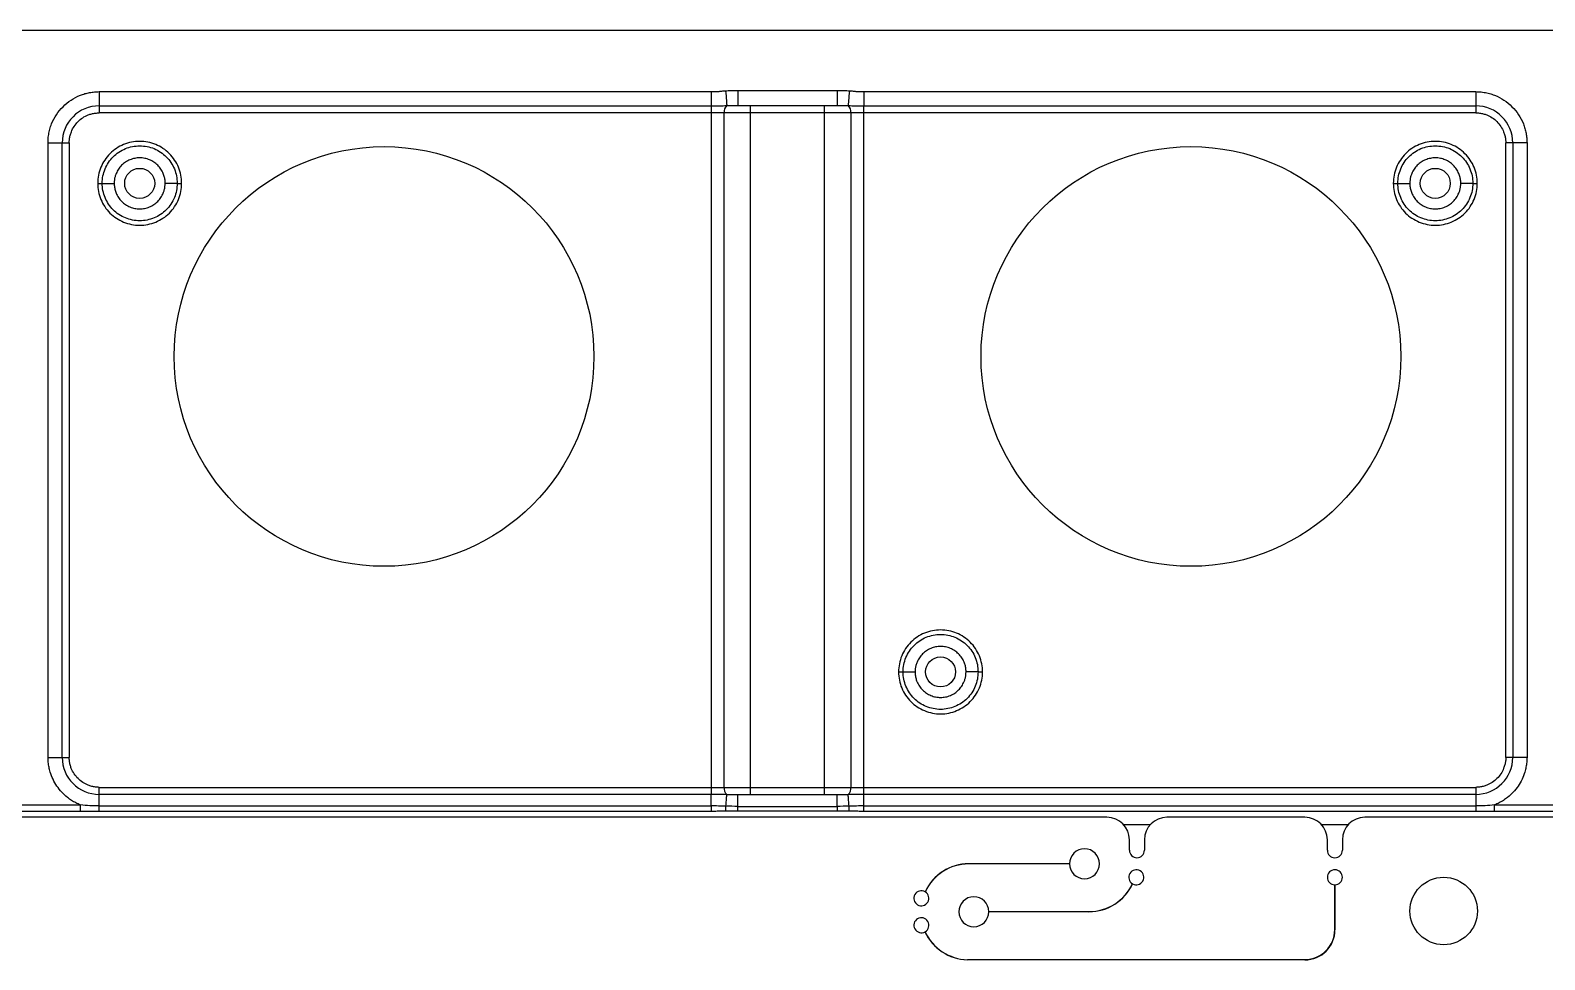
# Model space of a CAD drawing. Header units: millimetres. Extents: x -1 to 1576, y 30 to 633.
# Drawn here: x 1145.7 to 1246.7, y 571.3 to 633.3 of the extents above; entities that cross this region are included whole.
import ezdxf

# ---------------------------------------------------------------- set-up
doc = ezdxf.new("R2010")
doc.units = ezdxf.units.MM

msp = doc.modelspace()

# ---------------------------------------------------------------- linework, layer by layer
at = {"color": 7, "linetype": 'Continuous', "lineweight": 25}
for p, q in [((36.91, 633.28), (1518.3, 633.28)), ((1150.27, 629.19), (1191.08, 629.19)), ((1150.27, 629.19), (1150.27, 627.77)), ((1192.87, 629.27), (1199.49, 629.27)), ((1201.28, 629.19), (1242.09, 629.19)), ((1242.09, 629.19), (1242.09, 627.77)), ((1150.27, 628.24), (1191.08, 628.24)), ((1242.09, 627.77), (1150.27, 627.77)), ((1191.08, 628.24), (1191.08, 582.3)), ((1191.96, 582.77), (1191.96, 627.77)), ((1192.82, 628.27), (1192.87, 628.28)), ((1192.87, 628.27), (1199.49, 628.27)), ((1193.7, 628.27), (1193.7, 582.27)), ((1198.66, 582.27), (1198.66, 628.27)), ((1200.41, 627.77), (1200.41, 582.77)), ((1201.28, 628.24), (1242.09, 628.24)), ((1201.28, 582.3), (1201.28, 628.24)), ((1146.86, 584.77), (1146.86, 625.77)), ((1146.86, 625.77), (1148.27, 625.77)), ((1147.8, 584.77), (1147.8, 625.77)), ((1148.27, 625.77), (1148.27, 584.77)), ((1245.51, 625.77), (1244.09, 625.77)), ((1244.09, 584.77), (1244.09, 625.77)), ((1244.56, 625.77), (1244.56, 584.77)), ((1245.51, 625.77), (1245.51, 584.77)), ((1146.86, 584.77), (1148.27, 584.77)), ((1245.51, 584.77), (1244.09, 584.77)), ((1150.27, 581.53), (1150.27, 582.77)), ((1150.27, 582.77), (1242.09, 582.77)), ((1191.08, 582.3), (1150.27, 582.3)), ((1192.87, 582.27), (1192.82, 582.27)), ((1199.49, 582.27), (1192.87, 582.27)), ((1199.54, 582.27), (1199.49, 582.27)), ((1242.09, 582.3), (1201.28, 582.3)), ((1242.09, 582.77), (1242.09, 581.53)), ((1135.71, 581.6), (1149.01, 581.6)), ((1149.01, 581.16), (1135.71, 581.16)), ((1150.27, 581.53), (1191.08, 581.53)), ((1191.08, 581.16), (1150.27, 581.16)), ((1192.87, 581.5), (1199.49, 581.5)), ((1199.49, 581.17), (1192.87, 581.17)), ((1201.28, 581.53), (1242.09, 581.53)), ((1242.09, 581.16), (1201.28, 581.16)), ((1243.35, 581.6), (1256.65, 581.6)), ((1256.65, 581.16), (1243.35, 581.16)), ((1217.49, 580.77), (1127.05, 580.77)), ((1220.37, 580.27), (1218.61, 580.27)), ((1230.69, 580.77), (1221.49, 580.77)), ((1233.57, 580.27), (1231.81, 580.27)), ((1325.13, 580.77), (1234.69, 580.77)), ((1218.99, 578.57), (1218.99, 579.27)), ((1219.99, 579.27), (1219.99, 578.57)), ((1232.19, 578.57), (1232.19, 579.27)), ((1233.19, 579.27), (1233.19, 578.57)), ((1208.27, 577.68), (1214.99, 577.68)), ((1214.99, 577.67), (1208.27, 577.67)), ((1232.69, 573.27), (1232.69, 576.27)), ((1232.7, 576.27), (1232.7, 573.27)), ((1209.61, 574.48), (1216.29, 574.48)), ((1216.29, 574.47), (1209.61, 574.47)), ((1208.18, 571.28), (1230.69, 571.28)), ((1230.69, 571.27), (1208.18, 571.27))]:
    msp.add_line(p, q, dxfattribs=at)
for centre, radius in [((1169.27, 611.52), 14), ((1223.09, 611.52), 14), ((1239.95, 574.52), 2.25)]:
    msp.add_circle(centre, radius, dxfattribs=at)
at = {"color": 130}
for centre in [(1152.97, 623.07), (1239.39, 623.07), (1206.39, 590.47)]:
    msp.add_circle(centre, 1, dxfattribs=at)
at = {"color": 7, "linetype": 'Continuous', "lineweight": 25}
for centre, radius, start, end in [((1150.27, 625.77), 2.47, 90, 180), ((1192.51, 627.85), 0.562, 132.435, 187.8232), ((1199.85, 627.85), 0.562, 352.1767, 47.5651), ((1242.09, 625.77), 2.47, 0, 90), ((1150.27, 584.77), 2.47, 180, 270), ((1242.09, 584.77), 2.47, 270, 360), ((1192.51, 582.7), 0.562, 172.1767, 227.5651), ((1199.85, 582.7), 0.562, 312.435, 7.8232), ((1217.49, 579.27), 1.5, 0, 90), ((1221.49, 579.27), 1.5, 90, 180), ((1230.69, 579.27), 1.5, 0, 90), ((1234.69, 579.27), 1.5, 90, 180), ((1215.99, 577.67), 1, 180.2864, 179.714), ((1219.49, 578.57), 0.5, 180, 0), ((1232.69, 578.57), 0.5, 180, 0), ((1208.27, 574.47), 3.2, 90.0002, 155.3911), ((1208.27, 574.47), 3.19, 90.0002, 155.4086), ((1219.45, 576.77), 0.5, 240.4, 239.2487), ((1232.69, 576.77), 0.5, 270.573, 269.427), ((1205.11, 575.37), 0.5, 60.4208, 59.27), ((1216.29, 577.67), 3.19, 270.0002, 335.4017), ((1216.29, 577.67), 3.2, 270.0002, 335.3842), ((1208.61, 574.47), 1, 0.2867, 359.7138), ((1205.11, 573.57), 0.5, 300.7523, 299.6009), ((1208.27, 574.47), 3.21, 204.6144, 268.4153), ((1208.27, 574.47), 3.2, 204.597, 268.4128), ((1230.69, 573.27), 2.01, 270, 0), ((1230.69, 573.27), 1.99, 270, 0)]:
    msp.add_arc(centre, radius, start, end, dxfattribs=at)
for points, knots in [([(1146.86, 625.77), (1146.86, 625.83), (1146.86, 625.96), (1146.87, 626.14), (1146.9, 626.32), (1146.93, 626.5), (1146.98, 626.68), (1147.03, 626.86), (1147.15, 627.19), (1147.4, 627.66), (1147.84, 628.2), (1148.38, 628.65), (1148.89, 628.91), (1149.32, 629.06), (1149.63, 629.13), (1149.95, 629.18), (1150.16, 629.18), (1150.27, 629.19)], [0, 0, 0, 0, 0.034552, 0.068858, 0.103016, 0.137128, 0.171294, 0.205615, 0.240191, 0.37006, 0.500029, 0.629897, 0.759866, 0.820152, 0.879909, 0.939678, 1, 1, 1, 1]), ([(1191.08, 629.19), (1191.16, 629.19), (1191.32, 629.19), (1191.55, 629.2), (1191.8, 629.23), (1191.97, 629.24), (1192.05, 629.25)], [0, 0, 0, 0, 0.2323707, 0.4852888, 0.7374116, 1, 1, 1, 1]), ([(1191.08, 629.19), (1191.08, 628.98), (1191.08, 628.78), (1191.08, 628.44), (1191.08, 628.31), (1191.08, 628.24)], [0, 0, 0, 0, 0.5, 0.5, 1, 1, 1, 1]), ([(1192.05, 629.25), (1192.11, 629.25), (1192.23, 629.26), (1192.42, 629.27), (1192.64, 629.27), (1192.79, 629.27), (1192.87, 629.27)], [0, 0, 0, 0, 0.207871, 0.443757, 0.707773, 1, 1, 1, 1]), ([(1192.05, 629.25), (1192.07, 629.01), (1192.09, 628.78), (1192.12, 628.43), (1192.13, 628.3), (1192.13, 628.26)], [0, 0, 0, 0, 0.5, 0.5, 1, 1, 1, 1]), ([(1192.87, 629.27), (1192.87, 629.01), (1192.87, 628.75), (1192.87, 628.38), (1192.87, 628.27), (1192.87, 628.27)], [0, 0, 0, 0, 0.5, 0.5, 1, 1, 1, 1]), ([(1199.49, 629.27), (1199.64, 629.27), (1199.92, 629.27), (1200.19, 629.25), (1200.31, 629.25)], [0, 0, 0, 0, 0.5562128, 1, 1, 1, 1]), ([(1199.49, 629.27), (1199.49, 629.14), (1199.49, 629.01), (1199.49, 628.77), (1199.49, 628.66), (1199.49, 628.47), (1199.49, 628.4), (1199.49, 628.3), (1199.49, 628.27), (1199.49, 628.27)], [0, 0, 0, 0, 0.25, 0.25, 0.5, 0.5, 0.75, 0.75, 1, 1, 1, 1]), ([(1200.31, 629.25), (1200.29, 629.01), (1200.27, 628.78), (1200.24, 628.43), (1200.23, 628.3), (1200.23, 628.26)], [0, 0, 0, 0, 0.5, 0.5, 1, 1, 1, 1]), ([(1200.31, 629.25), (1200.39, 629.24), (1200.56, 629.23), (1200.81, 629.2), (1201.05, 629.19), (1201.2, 629.19), (1201.28, 629.19)], [0, 0, 0, 0, 0.2627497, 0.5148513, 0.7674746, 1, 1, 1, 1]), ([(1201.28, 629.19), (1201.28, 628.98), (1201.28, 628.78), (1201.28, 628.44), (1201.28, 628.31), (1201.28, 628.24)], [0, 0, 0, 0, 0.5, 0.5, 1, 1, 1, 1]), ([(1242.09, 629.19), (1242.15, 629.19), (1242.28, 629.18), (1242.46, 629.17), (1242.64, 629.14), (1242.82, 629.11), (1243, 629.07), (1243.17, 629.01), (1243.51, 628.89), (1243.98, 628.65), (1244.52, 628.2), (1244.97, 627.66), (1245.23, 627.15), (1245.38, 626.73), (1245.45, 626.41), (1245.5, 626.1), (1245.5, 625.88), (1245.51, 625.77)], [0, 0, 0, 0, 0.0345523, 0.0688579, 0.1030161, 0.1371278, 0.171294, 0.2056155, 0.2401915, 0.3700601, 0.5000288, 0.6298975, 0.7598662, 0.8201516, 0.8799088, 0.9396782, 1, 1, 1, 1]), ([(1148.27, 625.77), (1148.27, 625.82), (1148.27, 625.9), (1148.29, 626.02), (1148.3, 626.15), (1148.33, 626.27), (1148.37, 626.39), (1148.44, 626.6), (1148.59, 626.88), (1148.85, 627.2), (1149.16, 627.46), (1149.48, 627.62), (1149.77, 627.72), (1150.02, 627.76), (1150.19, 627.77), (1150.27, 627.77)], [0, 0, 0, 0, 0.040276, 0.080243, 0.120058, 0.159883, 0.199877, 0.240199, 0.370043, 0.500057, 0.629901, 0.759916, 0.840121, 0.919721, 1, 1, 1, 1]), ([(1242.09, 627.77), (1242.13, 627.77), (1242.22, 627.77), (1242.34, 627.76), (1242.47, 627.74), (1242.59, 627.71), (1242.71, 627.68), (1242.92, 627.6), (1243.2, 627.46), (1243.51, 627.2), (1243.77, 626.88), (1243.94, 626.56), (1244.03, 626.27), (1244.08, 626.02), (1244.09, 625.86), (1244.09, 625.77)], [0, 0, 0, 0, 0.0402761, 0.0802426, 0.1200582, 0.159883, 0.1998773, 0.2401994, 0.3700431, 0.5000574, 0.6299012, 0.7599156, 0.8401208, 0.919721, 1, 1, 1, 1]), ([(1155.77, 623.07), (1155.77, 623.44), (1155.7, 623.81), (1155.42, 624.48), (1155.21, 624.79), (1154.69, 625.31), (1154.38, 625.52), (1153.7, 625.8), (1153.34, 625.87), (1152.6, 625.87), (1152.24, 625.8), (1151.56, 625.52), (1151.25, 625.31), (1150.73, 624.79), (1150.52, 624.48), (1150.24, 623.81), (1150.17, 623.44), (1150.17, 623.07)], [0, 0, 0, 0, 0.125, 0.125, 0.25, 0.25, 0.375, 0.375, 0.5, 0.5, 0.625, 0.625, 0.75, 0.75, 0.875, 0.875, 1, 1, 1, 1]), ([(1150.47, 623.07), (1150.47, 623.4), (1150.54, 623.73), (1150.79, 624.33), (1150.97, 624.61), (1151.43, 625.07), (1151.71, 625.26), (1152.32, 625.51), (1152.64, 625.57), (1153.3, 625.57), (1153.63, 625.51), (1154.23, 625.26), (1154.51, 625.07), (1154.97, 624.61), (1155.16, 624.33), (1155.41, 623.73), (1155.47, 623.4), (1155.47, 623.07)], [0, 0, 0, 0, 0.125, 0.125, 0.25, 0.25, 0.375, 0.375, 0.5, 0.5, 0.625, 0.625, 0.75, 0.75, 0.875, 0.875, 1, 1, 1, 1]), ([(1242.19, 623.07), (1242.19, 623.44), (1242.12, 623.81), (1241.84, 624.48), (1241.63, 624.79), (1241.11, 625.31), (1240.8, 625.52), (1240.12, 625.8), (1239.76, 625.87), (1239.02, 625.87), (1238.66, 625.8), (1237.98, 625.52), (1237.67, 625.31), (1237.15, 624.79), (1236.94, 624.48), (1236.66, 623.81), (1236.59, 623.44), (1236.59, 623.07)], [0, 0, 0, 0, 0.125, 0.125, 0.25, 0.25, 0.375, 0.375, 0.5, 0.5, 0.625, 0.625, 0.75, 0.75, 0.875, 0.875, 1, 1, 1, 1]), ([(1236.89, 623.07), (1236.89, 623.4), (1236.96, 623.73), (1237.21, 624.33), (1237.39, 624.61), (1237.85, 625.07), (1238.13, 625.26), (1238.74, 625.51), (1239.06, 625.57), (1239.72, 625.57), (1240.05, 625.51), (1240.65, 625.26), (1240.93, 625.07), (1241.39, 624.61), (1241.58, 624.33), (1241.83, 623.73), (1241.89, 623.4), (1241.89, 623.07)], [0, 0, 0, 0, 0.125, 0.125, 0.25, 0.25, 0.375, 0.375, 0.5, 0.5, 0.625, 0.625, 0.75, 0.75, 0.875, 0.875, 1, 1, 1, 1]), ([(1154.67, 623.07), (1154.67, 623.12), (1154.67, 623.21), (1154.65, 623.34), (1154.63, 623.47), (1154.59, 623.6), (1154.52, 623.79), (1154.39, 624.02), (1154.18, 624.28), (1153.92, 624.5), (1153.63, 624.65), (1153.31, 624.75), (1152.97, 624.78), (1152.64, 624.75), (1152.32, 624.65), (1152.02, 624.5), (1151.76, 624.28), (1151.55, 624.02), (1151.41, 623.76), (1151.32, 623.51), (1151.28, 623.3), (1151.27, 623.15), (1151.27, 623.07)], [0, 0, 0, 0, 0.025179, 0.05013, 0.075011, 0.099978, 0.125186, 0.187587, 0.250092, 0.312501, 0.375011, 0.437475, 0.50004, 0.562505, 0.625066, 0.687464, 0.749971, 0.812374, 0.874873, 0.916678, 0.958145, 1, 1, 1, 1]), ([(1241.09, 623.07), (1241.09, 623.12), (1241.09, 623.21), (1241.07, 623.34), (1241.05, 623.47), (1241.01, 623.6), (1240.94, 623.79), (1240.81, 624.02), (1240.6, 624.28), (1240.34, 624.5), (1240.05, 624.65), (1239.73, 624.75), (1239.39, 624.78), (1239.06, 624.75), (1238.74, 624.65), (1238.44, 624.5), (1238.18, 624.28), (1237.97, 624.02), (1237.83, 623.76), (1237.74, 623.51), (1237.7, 623.3), (1237.69, 623.15), (1237.69, 623.07)], [0, 0, 0, 0, 0.025179, 0.05013, 0.075011, 0.099978, 0.125186, 0.187587, 0.250092, 0.312501, 0.37501, 0.437474, 0.50004, 0.562505, 0.625066, 0.687464, 0.749971, 0.812374, 0.874873, 0.916678, 0.958145, 1, 1, 1, 1]), ([(1150.17, 623.07), (1150.17, 622.71), (1150.24, 622.34), (1150.52, 621.66), (1150.73, 621.35), (1151.25, 620.83), (1151.56, 620.63), (1152.24, 620.35), (1152.6, 620.27), (1153.34, 620.27), (1153.7, 620.35), (1154.38, 620.63), (1154.69, 620.83), (1155.21, 621.35), (1155.42, 621.66), (1155.7, 622.34), (1155.77, 622.71), (1155.77, 623.07)], [0, 0, 0, 0, 0.125, 0.125, 0.25, 0.25, 0.375, 0.375, 0.5, 0.5, 0.625, 0.625, 0.75, 0.75, 0.875, 0.875, 1, 1, 1, 1]), ([(1150.17, 623.07), (1150.25, 623.07), (1150.33, 623.07), (1150.44, 623.07), (1150.47, 623.07), (1150.47, 623.07)], [0, 0, 0, 0, 0.5, 0.5, 1, 1, 1, 1]), ([(1155.47, 623.07), (1155.47, 622.75), (1155.41, 622.42), (1155.16, 621.81), (1154.97, 621.54), (1154.51, 621.07), (1154.23, 620.89), (1153.63, 620.64), (1153.3, 620.57), (1152.64, 620.57), (1152.32, 620.64), (1151.71, 620.89), (1151.43, 621.07), (1150.97, 621.54), (1150.79, 621.81), (1150.54, 622.42), (1150.47, 622.75), (1150.47, 623.07)], [0, 0, 0, 0, 0.125, 0.125, 0.25, 0.25, 0.375, 0.375, 0.5, 0.5, 0.625, 0.625, 0.75, 0.75, 0.875, 0.875, 1, 1, 1, 1]), ([(1150.47, 623.07), (1150.47, 623.07), (1150.56, 623.07), (1150.85, 623.07), (1151.06, 623.07), (1151.27, 623.07)], [0, 0, 0, 0, 0.5, 0.5, 1, 1, 1, 1]), ([(1151.27, 623.07), (1151.27, 623.03), (1151.27, 622.94), (1151.29, 622.81), (1151.32, 622.68), (1151.35, 622.55), (1151.42, 622.36), (1151.55, 622.12), (1151.76, 621.86), (1152.02, 621.65), (1152.32, 621.49), (1152.64, 621.39), (1152.97, 621.36), (1153.3, 621.39), (1153.63, 621.49), (1153.92, 621.65), (1154.18, 621.86), (1154.39, 622.12), (1154.53, 622.39), (1154.62, 622.63), (1154.66, 622.85), (1154.67, 623), (1154.67, 623.07)], [0, 0, 0, 0, 0.025108, 0.050018, 0.074887, 0.09987, 0.125122, 0.187514, 0.250079, 0.312484, 0.374988, 0.437452, 0.500017, 0.562482, 0.625047, 0.687453, 0.749962, 0.812367, 0.874868, 0.916676, 0.958145, 1, 1, 1, 1]), ([(1155.47, 623.07), (1155.47, 623.07), (1155.38, 623.07), (1155.09, 623.07), (1154.88, 623.07), (1154.67, 623.07)], [0, 0, 0, 0, 0.5, 0.5, 1, 1, 1, 1]), ([(1155.47, 623.07), (1155.47, 623.07), (1155.5, 623.07), (1155.61, 623.07), (1155.69, 623.07), (1155.77, 623.07)], [0, 0, 0, 0, 0.5, 0.5, 1, 1, 1, 1]), ([(1236.59, 623.07), (1236.59, 622.71), (1236.66, 622.34), (1236.94, 621.66), (1237.15, 621.35), (1237.67, 620.83), (1237.98, 620.63), (1238.66, 620.35), (1239.02, 620.27), (1239.76, 620.27), (1240.12, 620.35), (1240.8, 620.63), (1241.11, 620.83), (1241.63, 621.35), (1241.84, 621.66), (1242.12, 622.34), (1242.19, 622.71), (1242.19, 623.07)], [0, 0, 0, 0, 0.125, 0.125, 0.25, 0.25, 0.375, 0.375, 0.5, 0.5, 0.625, 0.625, 0.75, 0.75, 0.875, 0.875, 1, 1, 1, 1]), ([(1236.59, 623.07), (1236.67, 623.07), (1236.75, 623.07), (1236.86, 623.07), (1236.89, 623.07), (1236.89, 623.07)], [0, 0, 0, 0, 0.5, 0.5, 1, 1, 1, 1]), ([(1241.89, 623.07), (1241.89, 622.75), (1241.83, 622.42), (1241.58, 621.81), (1241.39, 621.54), (1240.93, 621.07), (1240.65, 620.89), (1240.05, 620.64), (1239.72, 620.57), (1239.06, 620.57), (1238.74, 620.64), (1238.13, 620.89), (1237.85, 621.07), (1237.39, 621.54), (1237.21, 621.81), (1236.96, 622.42), (1236.89, 622.75), (1236.89, 623.07)], [0, 0, 0, 0, 0.125, 0.125, 0.25, 0.25, 0.375, 0.375, 0.5, 0.5, 0.625, 0.625, 0.75, 0.75, 0.875, 0.875, 1, 1, 1, 1]), ([(1236.89, 623.07), (1236.89, 623.07), (1236.98, 623.07), (1237.27, 623.07), (1237.48, 623.07), (1237.69, 623.07)], [0, 0, 0, 0, 0.5, 0.5, 1, 1, 1, 1]), ([(1237.69, 623.07), (1237.69, 623.03), (1237.69, 622.94), (1237.71, 622.81), (1237.74, 622.68), (1237.77, 622.55), (1237.84, 622.36), (1237.97, 622.12), (1238.18, 621.86), (1238.44, 621.65), (1238.74, 621.49), (1239.06, 621.39), (1239.39, 621.36), (1239.72, 621.39), (1240.05, 621.49), (1240.34, 621.65), (1240.6, 621.86), (1240.81, 622.12), (1240.95, 622.39), (1241.04, 622.63), (1241.08, 622.85), (1241.09, 623), (1241.09, 623.07)], [0, 0, 0, 0, 0.025108, 0.050018, 0.074887, 0.09987, 0.125122, 0.187514, 0.250079, 0.312484, 0.374988, 0.437452, 0.500017, 0.562482, 0.625047, 0.687453, 0.749962, 0.812367, 0.874868, 0.916676, 0.958145, 1, 1, 1, 1]), ([(1241.89, 623.07), (1241.89, 623.07), (1241.8, 623.07), (1241.51, 623.07), (1241.3, 623.07), (1241.09, 623.07)], [0, 0, 0, 0, 0.5, 0.5, 1, 1, 1, 1]), ([(1241.89, 623.07), (1241.89, 623.07), (1241.92, 623.07), (1242.03, 623.07), (1242.11, 623.07), (1242.19, 623.07)], [0, 0, 0, 0, 0.5, 0.5, 1, 1, 1, 1]), ([(1209.19, 590.47), (1209.19, 590.84), (1209.12, 591.21), (1208.84, 591.88), (1208.63, 592.19), (1208.11, 592.71), (1207.8, 592.92), (1207.12, 593.2), (1206.76, 593.27), (1206.02, 593.27), (1205.66, 593.2), (1204.98, 592.92), (1204.67, 592.71), (1204.15, 592.19), (1203.94, 591.88), (1203.66, 591.21), (1203.59, 590.84), (1203.59, 590.47)], [0, 0, 0, 0, 0.125, 0.125, 0.25, 0.25, 0.375, 0.375, 0.5, 0.5, 0.625, 0.625, 0.75, 0.75, 0.875, 0.875, 1, 1, 1, 1]), ([(1203.89, 590.47), (1203.89, 590.8), (1203.96, 591.13), (1204.21, 591.73), (1204.39, 592.01), (1204.85, 592.47), (1205.13, 592.66), (1205.74, 592.91), (1206.06, 592.97), (1206.72, 592.97), (1207.05, 592.91), (1207.65, 592.66), (1207.93, 592.47), (1208.39, 592.01), (1208.58, 591.73), (1208.83, 591.13), (1208.89, 590.8), (1208.89, 590.47)], [0, 0, 0, 0, 0.125, 0.125, 0.25, 0.25, 0.375, 0.375, 0.5, 0.5, 0.625, 0.625, 0.75, 0.75, 0.875, 0.875, 1, 1, 1, 1]), ([(1208.09, 590.47), (1208.09, 590.52), (1208.09, 590.61), (1208.07, 590.74), (1208.05, 590.87), (1208.01, 591), (1207.94, 591.19), (1207.81, 591.42), (1207.6, 591.68), (1207.34, 591.9), (1207.05, 592.05), (1206.73, 592.15), (1206.39, 592.18), (1206.06, 592.15), (1205.74, 592.05), (1205.44, 591.9), (1205.18, 591.68), (1204.97, 591.42), (1204.83, 591.16), (1204.74, 590.91), (1204.7, 590.7), (1204.69, 590.55), (1204.69, 590.47)], [0, 0, 0, 0, 0.025179, 0.05013, 0.075011, 0.099978, 0.125186, 0.187587, 0.250092, 0.312501, 0.37501, 0.437474, 0.50004, 0.562505, 0.625066, 0.687464, 0.749971, 0.812374, 0.874873, 0.916678, 0.958145, 1, 1, 1, 1]), ([(1203.59, 590.47), (1203.67, 590.47), (1203.75, 590.47), (1203.86, 590.47), (1203.89, 590.47), (1203.89, 590.47)], [0, 0, 0, 0, 0.5, 0.5, 1, 1, 1, 1]), ([(1203.59, 590.47), (1203.59, 590.11), (1203.66, 589.74), (1203.94, 589.06), (1204.15, 588.75), (1204.67, 588.23), (1204.98, 588.03), (1205.66, 587.75), (1206.02, 587.67), (1206.76, 587.67), (1207.12, 587.75), (1207.8, 588.03), (1208.11, 588.23), (1208.63, 588.75), (1208.84, 589.06), (1209.12, 589.74), (1209.19, 590.11), (1209.19, 590.47)], [0, 0, 0, 0, 0.125, 0.125, 0.25, 0.25, 0.375, 0.375, 0.5, 0.5, 0.625, 0.625, 0.75, 0.75, 0.875, 0.875, 1, 1, 1, 1]), ([(1208.89, 590.47), (1208.89, 590.15), (1208.83, 589.82), (1208.58, 589.21), (1208.39, 588.94), (1207.93, 588.47), (1207.65, 588.29), (1207.05, 588.04), (1206.72, 587.97), (1206.06, 587.97), (1205.74, 588.04), (1205.13, 588.29), (1204.85, 588.47), (1204.39, 588.94), (1204.21, 589.21), (1203.96, 589.82), (1203.89, 590.15), (1203.89, 590.47)], [0, 0, 0, 0, 0.125, 0.125, 0.25, 0.25, 0.375, 0.375, 0.5, 0.5, 0.625, 0.625, 0.75, 0.75, 0.875, 0.875, 1, 1, 1, 1]), ([(1203.89, 590.47), (1203.89, 590.47), (1203.98, 590.47), (1204.27, 590.47), (1204.48, 590.47), (1204.69, 590.47)], [0, 0, 0, 0, 0.5, 0.5, 1, 1, 1, 1]), ([(1204.69, 590.47), (1204.69, 590.43), (1204.69, 590.34), (1204.71, 590.21), (1204.74, 590.08), (1204.77, 589.95), (1204.84, 589.76), (1204.97, 589.52), (1205.18, 589.26), (1205.44, 589.05), (1205.74, 588.89), (1206.06, 588.79), (1206.39, 588.76), (1206.72, 588.79), (1207.05, 588.89), (1207.34, 589.05), (1207.6, 589.26), (1207.81, 589.52), (1207.95, 589.79), (1208.04, 590.03), (1208.08, 590.25), (1208.09, 590.4), (1208.09, 590.47)], [0, 0, 0, 0, 0.025108, 0.050018, 0.074887, 0.09987, 0.125122, 0.187514, 0.250079, 0.312484, 0.374988, 0.437452, 0.500017, 0.562482, 0.625047, 0.687453, 0.749962, 0.812367, 0.874868, 0.916676, 0.958145, 1, 1, 1, 1]), ([(1208.89, 590.47), (1208.89, 590.47), (1208.8, 590.47), (1208.51, 590.47), (1208.3, 590.47), (1208.09, 590.47)], [0, 0, 0, 0, 0.5, 0.5, 1, 1, 1, 1]), ([(1208.89, 590.47), (1208.89, 590.47), (1208.8, 590.47), (1208.51, 590.47), (1208.3, 590.47), (1208.09, 590.47)], [0, 0, 0, 0, 0.5, 0.5, 1, 1, 1, 1]), ([(1208.89, 590.47), (1208.89, 590.47), (1208.92, 590.47), (1209.03, 590.47), (1209.11, 590.47), (1209.19, 590.47)], [0, 0, 0, 0, 0.5, 0.5, 1, 1, 1, 1]), ([(1149.01, 581.6), (1148.96, 581.62), (1148.86, 581.66), (1148.71, 581.74), (1148.56, 581.81), (1148.42, 581.9), (1148.28, 581.99), (1148.06, 582.17), (1147.76, 582.44), (1147.44, 582.85), (1147.18, 583.3), (1147.01, 583.73), (1146.92, 584.11), (1146.87, 584.44), (1146.86, 584.66), (1146.86, 584.77)], [0, 0, 0, 0, 0.040883, 0.08158, 0.122187, 0.162802, 0.203521, 0.244441, 0.372171, 0.500035, 0.627766, 0.75563, 0.837187, 0.918385, 1, 1, 1, 1]), ([(1150.27, 582.77), (1150.23, 582.77), (1150.14, 582.78), (1150.02, 582.79), (1149.9, 582.81), (1149.77, 582.83), (1149.65, 582.87), (1149.45, 582.94), (1149.16, 583.09), (1148.85, 583.35), (1148.59, 583.67), (1148.42, 583.99), (1148.33, 584.27), (1148.28, 584.52), (1148.27, 584.69), (1148.27, 584.77)], [0, 0, 0, 0, 0.040276, 0.080243, 0.120058, 0.159883, 0.199877, 0.240199, 0.370043, 0.500057, 0.629901, 0.759916, 0.840121, 0.919721, 1, 1, 1, 1]), ([(1244.09, 584.77), (1244.09, 584.73), (1244.09, 584.65), (1244.08, 584.52), (1244.06, 584.4), (1244.03, 584.28), (1243.99, 584.16), (1243.92, 583.95), (1243.78, 583.67), (1243.51, 583.35), (1243.2, 583.09), (1242.88, 582.92), (1242.59, 582.83), (1242.34, 582.78), (1242.18, 582.78), (1242.09, 582.77)], [0, 0, 0, 0, 0.040276, 0.080243, 0.120058, 0.159883, 0.199877, 0.240199, 0.370043, 0.500057, 0.629901, 0.759916, 0.840121, 0.919721, 1, 1, 1, 1]), ([(1245.51, 584.77), (1245.5, 584.72), (1245.5, 584.61), (1245.49, 584.44), (1245.47, 584.28), (1245.44, 584.11), (1245.41, 583.95), (1245.33, 583.68), (1245.19, 583.3), (1244.93, 582.85), (1244.6, 582.44), (1244.26, 582.13), (1243.94, 581.9), (1243.66, 581.73), (1243.45, 581.64), (1243.35, 581.6)], [0, 0, 0, 0, 0.040883, 0.08158, 0.122187, 0.162802, 0.203521, 0.244441, 0.372171, 0.500035, 0.627766, 0.75563, 0.837187, 0.918385, 1, 1, 1, 1]), ([(1191.08, 581.53), (1191.08, 581.7), (1191.08, 581.87), (1191.08, 582.14), (1191.08, 582.24), (1191.08, 582.3)], [0, 0, 0, 0, 0.5, 0.5, 1, 1, 1, 1]), ([(1192.07, 581.51), (1192.09, 581.7), (1192.1, 581.88), (1192.12, 582.16), (1192.13, 582.25), (1192.13, 582.28)], [0, 0, 0, 0, 0.5, 0.5, 1, 1, 1, 1]), ([(1192.87, 581.5), (1192.87, 581.72), (1192.87, 581.92), (1192.87, 582.2), (1192.87, 582.27), (1192.87, 582.27)], [0, 0, 0, 0, 0.5, 0.5, 1, 1, 1, 1]), ([(1199.49, 581.5), (1199.49, 581.72), (1199.49, 581.92), (1199.49, 582.2), (1199.49, 582.27), (1199.49, 582.27)], [0, 0, 0, 0, 0.5, 0.5, 1, 1, 1, 1]), ([(1200.29, 581.51), (1200.28, 581.7), (1200.26, 581.88), (1200.24, 582.16), (1200.23, 582.25), (1200.23, 582.28)], [0, 0, 0, 0, 0.5, 0.5, 1, 1, 1, 1]), ([(1201.28, 581.53), (1201.28, 581.7), (1201.28, 581.87), (1201.28, 582.14), (1201.28, 582.24), (1201.28, 582.3)], [0, 0, 0, 0, 0.5, 0.5, 1, 1, 1, 1]), ([(1149.01, 581.6), (1149.01, 581.51), (1149.01, 581.42), (1149.01, 581.26), (1149.01, 581.2), (1149.01, 581.16)], [0, 0, 0, 0, 0.5, 0.5, 1, 1, 1, 1]), ([(1150.27, 581.16), (1150.18, 581.16), (1149.97, 581.16), (1149.64, 581.16), (1149.31, 581.16), (1149.1, 581.16), (1149.01, 581.16)], [0, 0, 0, 0, 0.221378, 0.492164, 0.7995, 1, 1, 1, 1]), ([(1192.08, 581.17), (1191.89, 581.17), (1191.55, 581.17), (1191.22, 581.17), (1191.08, 581.16)], [0, 0, 0, 0, 0.580575, 1, 1, 1, 1]), ([(1192.87, 581.17), (1192.72, 581.17), (1192.46, 581.17), (1192.2, 581.17), (1192.08, 581.17)], [0, 0, 0, 0, 0.548125, 1, 1, 1, 1]), ([(1200.28, 581.17), (1200.16, 581.17), (1199.9, 581.17), (1199.64, 581.17), (1199.49, 581.17)], [0, 0, 0, 0, 0.452244, 1, 1, 1, 1]), ([(1201.28, 581.16), (1201.14, 581.17), (1200.81, 581.17), (1200.48, 581.17), (1200.28, 581.17)], [0, 0, 0, 0, 0.420474, 1, 1, 1, 1]), ([(1243.35, 581.16), (1243.27, 581.16), (1243.05, 581.16), (1242.73, 581.16), (1242.39, 581.16), (1242.18, 581.16), (1242.09, 581.16)], [0, 0, 0, 0, 0.200515, 0.50786, 0.778848, 1, 1, 1, 1]), ([(1243.35, 581.16), (1243.35, 581.2), (1243.35, 581.26), (1243.35, 581.42), (1243.35, 581.51), (1243.35, 581.6)], [0, 0, 0, 0, 0.5, 0.5, 1, 1, 1, 1])]:
    msp.add_open_spline(points, degree=3, knots=knots, dxfattribs=at)
for points in [[(1191.08, 628.24), (1191.45, 628.24), (1191.81, 628.25), (1192.13, 628.26)], [(1192.13, 628.26), (1192.37, 628.27), (1192.61, 628.27), (1192.87, 628.27)], [(1199.49, 628.27), (1199.75, 628.27), (1199.99, 628.27), (1200.23, 628.26)], [(1200.23, 628.26), (1200.55, 628.25), (1200.92, 628.24), (1201.28, 628.24)], [(1192.13, 582.28), (1191.81, 582.29), (1191.45, 582.3), (1191.08, 582.3)], [(1192.87, 582.27), (1192.61, 582.27), (1192.37, 582.27), (1192.13, 582.28)], [(1200.23, 582.28), (1199.99, 582.27), (1199.75, 582.27), (1199.49, 582.27)], [(1201.28, 582.3), (1200.92, 582.3), (1200.55, 582.29), (1200.23, 582.28)], [(1150.27, 581.53), (1149.85, 581.53), (1149.43, 581.55), (1149.01, 581.6)], [(1150.27, 581.16), (1150.27, 581.24), (1150.27, 581.37), (1150.27, 581.53)], [(1191.08, 581.53), (1191.08, 581.37), (1191.08, 581.24), (1191.08, 581.16)], [(1192.07, 581.51), (1191.73, 581.52), (1191.41, 581.53), (1191.08, 581.53)], [(1192.08, 581.17), (1192.08, 581.24), (1192.07, 581.37), (1192.07, 581.51)], [(1192.87, 581.5), (1192.61, 581.5), (1192.34, 581.51), (1192.07, 581.51)], [(1192.87, 581.17), (1192.87, 581.24), (1192.87, 581.36), (1192.87, 581.5)], [(1200.29, 581.51), (1200.02, 581.51), (1199.76, 581.5), (1199.49, 581.5)], [(1199.49, 581.5), (1199.49, 581.36), (1199.49, 581.24), (1199.49, 581.17)], [(1200.28, 581.17), (1200.29, 581.24), (1200.29, 581.37), (1200.29, 581.51)], [(1201.28, 581.53), (1200.96, 581.53), (1200.63, 581.52), (1200.29, 581.51)], [(1201.28, 581.16), (1201.28, 581.24), (1201.28, 581.37), (1201.28, 581.53)], [(1243.35, 581.6), (1242.93, 581.55), (1242.51, 581.53), (1242.09, 581.53)], [(1242.09, 581.53), (1242.09, 581.37), (1242.09, 581.24), (1242.09, 581.16)]]:
    msp.add_open_spline(points, degree=3, dxfattribs=at)

doc.saveas('drawing.dxf')
